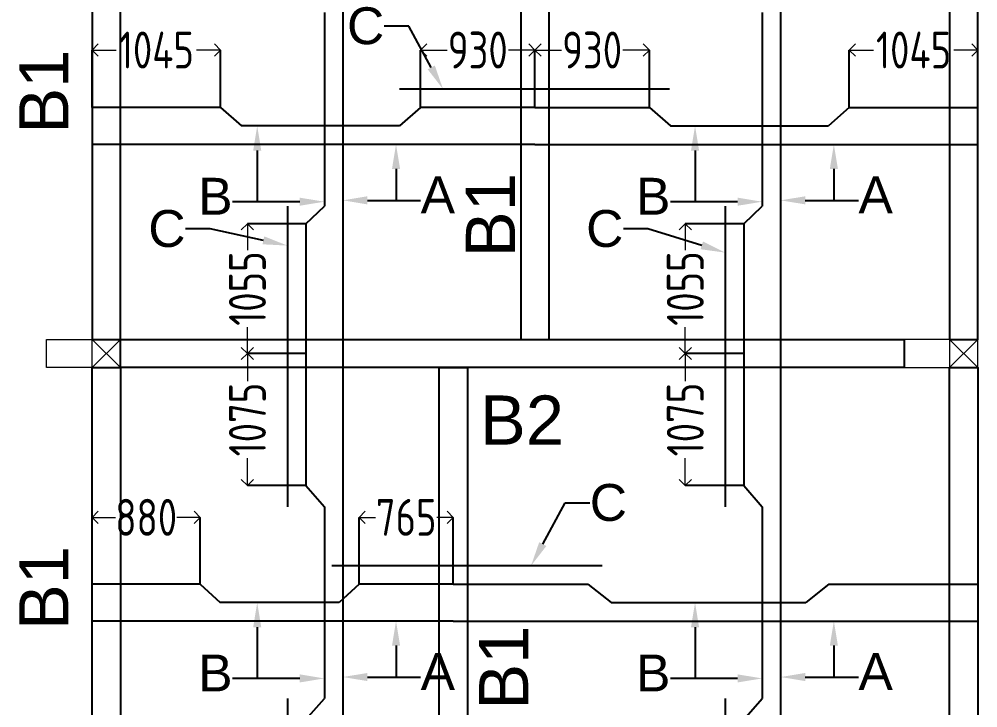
# Model space of a CAD drawing. Header units: inches. Extents: x -605 to 2991212, y -2872845 to 0.
# Drawn here: x 2795425 to 2803218, y -2684622 to -2679020 of the extents above; entities that cross this region are included whole.
import ezdxf
from ezdxf import colors
from ezdxf.entities.mleader import LeaderData, LeaderLine
from ezdxf.enums import TextEntityAlignment as Align
from ezdxf.math import Vec2, Vec3

# ---------------------------------------------------------------- set-up
doc = ezdxf.new("R2010")
doc.units = ezdxf.units.IN
doc.header["$LTSCALE"] = 600
doc.header["$MEASUREMENT"] = 0
doc.layers.add('RC BEAM', color=130, linetype='Continuous')
for name, color, linetype, lineweight in [('rDIMension', 1, 'Continuous', 18), ('rRCC 2', 40, 'Continuous', 15), ('rREINF 1', 1, 'Continuous', 25)]:
    doc.layers.add(name, color=color, linetype=linetype, lineweight=lineweight)
doc.styles.add('DIM', font='geniso.shx', dxfattribs={"width": 0.85})
doc.styles.get("Standard").update_dxf_attribs({"font": 'arial.ttf'})
doc.dimstyles.new('ST-100', dxfattribs={"dimscale": 100, "dimtxt": 2.5, "dimasz": 2, "dimexe": 0.18, "dimexo": 0.0625, "dimgap": 0.2, "dimtad": 0, "dimdec": 0, "dimzin": 0, "dimdsep": 46, "dimtxsty": 'DIM', "dimblk": 'OPEN90', "dimcen": 0.09, "dimclrd": 256, "dimclrt": 7, "dimadec": 0, "dimazin": 0, "dimtfac": 1, "dimtdec": 0, "dimtofl": 0, "dimtmove": 0, "dimatfit": 3, "dimldrblk": 'OPEN90', "dimfxl": 1, "dimtolj": 1, "dimtzin": 0, "dimlwd": -1, "dimarcsym": 0})

# ---------------------------------------------------------------- blocks, each defined once
blk = doc.blocks.new('_Open90')
at = {"color": 0, "linetype": 'ByBlock', "lineweight": -2}
for p, q in [((0, 0), (-1, 0)), ((-0.5, 0.5), (0, 0)), ((0, 0), (-0.5, -0.5))]:
    blk.add_line(p, q, dxfattribs=at)
blk = doc.blocks.new('*D2345')
at = {"layer": 'Defpoints', "color": 0}
for p in [(2796018.1, -2679271.4), (2796018.1, -2679738.6), (2797062.9, -2679738.6)]:
    blk.add_point(p, dxfattribs=at)
at = {"layer": 'rDIMension', "color": 0, "linetype": 'ByBlock', "lineweight": -2}
for p, q in [((2796018.1, -2679738.6), (2796018.1, -2679271.4)), ((2797062.9, -2679738.6), (2797062.9, -2679271.4))]:
    blk.add_line(p, q, dxfattribs=at)
at = {"layer": 'rDIMension'}
for p, q in [((2796118.1, -2679271.4), (2796214.5, -2679271.4)), ((2796962.9, -2679271.4), (2796866.5, -2679271.4))]:
    blk.add_line(p, q, dxfattribs=at)
at = {"layer": 'rDIMension', "xscale": 100, "yscale": 100, "zscale": 100, "rotation": 180}
blk.add_blockref('_Open90', (2796018.1, -2679271.4), dxfattribs=at)
at = {"layer": 'rDIMension', "xscale": 100, "yscale": 100, "zscale": 100}
blk.add_blockref('_Open90', (2797062.9, -2679271.4), dxfattribs=at)
at = {"layer": 'rDIMension', "color": 7, "insert": (2796540.5, -2679271.4), "char_height": 300, "attachment_point": 5, "style": 'DIM'}
blk.add_mtext('\\A1;1045', dxfattribs=at)
blk = doc.blocks.new('*D2346')
at = {"layer": 'Defpoints', "color": 0}
for p in [(2799618.1, -2679271.4), (2798688.4, -2679738.6), (2799618.1, -2679738.6)]:
    blk.add_point(p, dxfattribs=at)
at = {"layer": 'rDIMension', "color": 0, "linetype": 'ByBlock', "lineweight": -2}
for p, q in [((2798688.4, -2679738.6), (2798688.4, -2679271.4)), ((2799618.1, -2679738.6), (2799618.1, -2679271.4))]:
    blk.add_line(p, q, dxfattribs=at)
at = {"layer": 'rDIMension'}
for p, q in [((2798788.4, -2679271.4), (2798903.7, -2679271.4)), ((2799518.1, -2679271.4), (2799402.9, -2679271.4))]:
    blk.add_line(p, q, dxfattribs=at)
at = {"layer": 'rDIMension', "xscale": 100, "yscale": 100, "zscale": 100, "rotation": 180}
blk.add_blockref('_Open90', (2798688.4, -2679271.4), dxfattribs=at)
at = {"layer": 'rDIMension', "xscale": 100, "yscale": 100, "zscale": 100}
blk.add_blockref('_Open90', (2799618.1, -2679271.4), dxfattribs=at)
at = {"layer": 'rDIMension', "color": 7, "insert": (2799153.3, -2679271.4), "char_height": 300, "attachment_point": 5, "style": 'DIM'}
blk.add_mtext('\\A1;930', dxfattribs=at)
blk = doc.blocks.new('*D2347')
at = {"layer": 'Defpoints', "color": 0}
for p in [(2803218.2, -2679271.4), (2802173.4, -2679738.6), (2803218.2, -2679738.6)]:
    blk.add_point(p, dxfattribs=at)
at = {"layer": 'rDIMension', "color": 0, "linetype": 'ByBlock', "lineweight": -2}
for p, q in [((2802173.4, -2679738.6), (2802173.4, -2679271.4)), ((2803218.2, -2679738.6), (2803218.2, -2679271.4))]:
    blk.add_line(p, q, dxfattribs=at)
at = {"layer": 'rDIMension'}
for p, q in [((2802273.4, -2679271.4), (2802369.8, -2679271.4)), ((2803118.2, -2679271.4), (2803021.8, -2679271.4))]:
    blk.add_line(p, q, dxfattribs=at)
at = {"layer": 'rDIMension', "xscale": 100, "yscale": 100, "zscale": 100, "rotation": 180}
blk.add_blockref('_Open90', (2802173.4, -2679271.4), dxfattribs=at)
at = {"layer": 'rDIMension', "xscale": 100, "yscale": 100, "zscale": 100}
blk.add_blockref('_Open90', (2803218.2, -2679271.4), dxfattribs=at)
at = {"layer": 'rDIMension', "color": 7, "insert": (2802695.8, -2679271.4), "char_height": 300, "attachment_point": 5, "style": 'DIM'}
blk.add_mtext('\\A1;1045', dxfattribs=at)
blk = doc.blocks.new('*D2348')
at = {"layer": 'Defpoints', "color": 0}
for p in [(2799618.1, -2679271.4), (2799618.1, -2679738.6), (2800547.9, -2679738.6)]:
    blk.add_point(p, dxfattribs=at)
at = {"layer": 'rDIMension', "color": 0, "linetype": 'ByBlock', "lineweight": -2}
for p, q in [((2799618.1, -2679738.6), (2799618.1, -2679271.4)), ((2800547.9, -2679738.6), (2800547.9, -2679271.4))]:
    blk.add_line(p, q, dxfattribs=at)
at = {"layer": 'rDIMension'}
for p, q in [((2799718.1, -2679271.4), (2799833.4, -2679271.4)), ((2800447.9, -2679271.4), (2800332.6, -2679271.4))]:
    blk.add_line(p, q, dxfattribs=at)
at = {"layer": 'rDIMension', "xscale": 100, "yscale": 100, "zscale": 100, "rotation": 180}
blk.add_blockref('_Open90', (2799618.1, -2679271.4), dxfattribs=at)
at = {"layer": 'rDIMension', "xscale": 100, "yscale": 100, "zscale": 100}
blk.add_blockref('_Open90', (2800547.9, -2679271.4), dxfattribs=at)
at = {"layer": 'rDIMension', "color": 7, "insert": (2800083, -2679271.4), "char_height": 300, "attachment_point": 5, "style": 'DIM'}
blk.add_mtext('\\A1;930', dxfattribs=at)
blk = doc.blocks.new('*D2423')
at = {"layer": 'Defpoints', "color": 0}
for p in [(2797756, -2680684), (2797280.9, -2681739.4), (2797756, -2681739.4)]:
    blk.add_point(p, dxfattribs=at)
at = {"layer": 'rDIMension', "color": 0, "linetype": 'ByBlock', "lineweight": -2}
for p, q in [((2797756, -2680684), (2797280.9, -2680684)), ((2797756, -2681739.4), (2797280.9, -2681739.4))]:
    blk.add_line(p, q, dxfattribs=at)
at = {"layer": 'rDIMension'}
for p, q in [((2797280.9, -2680784), (2797280.9, -2680898.4)), ((2797280.9, -2681639.4), (2797280.9, -2681524.9))]:
    blk.add_line(p, q, dxfattribs=at)
at = {"layer": 'rDIMension', "xscale": 100, "yscale": 100, "zscale": 100}
for p, rotation in [((2797280.9, -2680684), 90), ((2797280.9, -2681739.4), 270)]:
    blk.add_blockref('_Open90', p, dxfattribs=dict(at, rotation=rotation))
at = {"layer": 'rDIMension', "color": 7, "insert": (2797280.9, -2681211.7), "char_height": 300, "attachment_point": 5, "rotation": 90, "style": 'DIM'}
blk.add_mtext('\\A1;1055', dxfattribs=at)
blk = doc.blocks.new('*D2425')
at = {"layer": 'Defpoints', "color": 0}
for p in [(2801315.1, -2680684), (2800840.1, -2681739.4), (2801315.1, -2681739.4)]:
    blk.add_point(p, dxfattribs=at)
at = {"layer": 'rDIMension', "color": 0, "linetype": 'ByBlock', "lineweight": -2}
for p, q in [((2801315.1, -2680684), (2800840.1, -2680684)), ((2801315.1, -2681739.4), (2800840.1, -2681739.4))]:
    blk.add_line(p, q, dxfattribs=at)
at = {"layer": 'rDIMension'}
for p, q in [((2800840.1, -2680784), (2800840.1, -2680898.4)), ((2800840.1, -2681639.4), (2800840.1, -2681524.9))]:
    blk.add_line(p, q, dxfattribs=at)
at = {"layer": 'rDIMension', "xscale": 100, "yscale": 100, "zscale": 100}
for p, rotation in [((2800840.1, -2680684), 90), ((2800840.1, -2681739.4), 270)]:
    blk.add_blockref('_Open90', p, dxfattribs=dict(at, rotation=rotation))
at = {"layer": 'rDIMension', "color": 7, "insert": (2800840.1, -2681211.7), "char_height": 300, "attachment_point": 5, "rotation": 90, "style": 'DIM'}
blk.add_mtext('\\A1;1055', dxfattribs=at)
blk = doc.blocks.new('*D2426')
at = {"layer": 'Defpoints', "color": 0}
for p in [(2796018.1, -2683072.3), (2796018.1, -2683615.8), (2796897.7, -2683615.8)]:
    blk.add_point(p, dxfattribs=at)
at = {"layer": 'rDIMension', "color": 0, "linetype": 'ByBlock', "lineweight": -2}
for p, q in [((2796018.1, -2683615.8), (2796018.1, -2683072.3)), ((2796897.7, -2683615.8), (2796897.7, -2683072.3))]:
    blk.add_line(p, q, dxfattribs=at)
at = {"layer": 'rDIMension'}
for p, q in [((2796118.1, -2683072.3), (2796208.3, -2683072.3)), ((2796797.7, -2683072.3), (2796707.5, -2683072.3))]:
    blk.add_line(p, q, dxfattribs=at)
at = {"layer": 'rDIMension', "xscale": 100, "yscale": 100, "zscale": 100, "rotation": 180}
blk.add_blockref('_Open90', (2796018.1, -2683072.3), dxfattribs=at)
at = {"layer": 'rDIMension', "xscale": 100, "yscale": 100, "zscale": 100}
blk.add_blockref('_Open90', (2796897.7, -2683072.3), dxfattribs=at)
at = {"layer": 'rDIMension', "color": 7, "insert": (2796457.9, -2683072.3), "char_height": 300, "attachment_point": 5, "style": 'DIM'}
blk.add_mtext('\\A1;880', dxfattribs=at)
blk = doc.blocks.new('*D2427')
at = {"layer": 'Defpoints', "color": 0}
for p in [(2798953.6, -2683072.3), (2798188.9, -2683615.8), (2798953.6, -2683615.8)]:
    blk.add_point(p, dxfattribs=at)
at = {"layer": 'rDIMension', "color": 0, "linetype": 'ByBlock', "lineweight": -2}
for p, q in [((2798188.9, -2683615.8), (2798188.9, -2683072.3)), ((2798953.6, -2683615.8), (2798953.6, -2683072.3))]:
    blk.add_line(p, q, dxfattribs=at)
at = {"layer": 'rDIMension'}
for p, q in [((2798288.9, -2683072.3), (2798321.7, -2683072.3)), ((2798853.6, -2683072.3), (2798820.7, -2683072.3))]:
    blk.add_line(p, q, dxfattribs=at)
at = {"layer": 'rDIMension', "xscale": 100, "yscale": 100, "zscale": 100, "rotation": 180}
blk.add_blockref('_Open90', (2798188.9, -2683072.3), dxfattribs=at)
at = {"layer": 'rDIMension', "xscale": 100, "yscale": 100, "zscale": 100}
blk.add_blockref('_Open90', (2798953.6, -2683072.3), dxfattribs=at)
at = {"layer": 'rDIMension', "color": 7, "insert": (2798571.2, -2683072.3), "char_height": 300, "attachment_point": 5, "style": 'DIM'}
blk.add_mtext('\\A1;765', dxfattribs=at)
blk = doc.blocks.new('*D2428')
at = {"layer": 'Defpoints', "color": 0}
for p in [(2800840.1, -2681739.4), (2801315.1, -2681739.4), (2801315.1, -2682814.1)]:
    blk.add_point(p, dxfattribs=at)
at = {"layer": 'rDIMension', "color": 0, "linetype": 'ByBlock', "lineweight": -2}
for p, q in [((2801315.1, -2681739.4), (2800840.1, -2681739.4)), ((2801315.1, -2682814.1), (2800840.1, -2682814.1))]:
    blk.add_line(p, q, dxfattribs=at)
at = {"layer": 'rDIMension'}
for p, q in [((2800840.1, -2681839.4), (2800840.1, -2681963.5)), ((2800840.1, -2682714.1), (2800840.1, -2682590))]:
    blk.add_line(p, q, dxfattribs=at)
at = {"layer": 'rDIMension', "xscale": 100, "yscale": 100, "zscale": 100}
for p, rotation in [((2800840.1, -2681739.4), 90), ((2800840.1, -2682814.1), 270)]:
    blk.add_blockref('_Open90', p, dxfattribs=dict(at, rotation=rotation))
at = {"layer": 'rDIMension', "color": 7, "insert": (2800840.1, -2682276.8), "char_height": 300, "attachment_point": 5, "rotation": 90, "style": 'DIM'}
blk.add_mtext('\\A1;1075', dxfattribs=at)
blk = doc.blocks.new('*D2430')
at = {"layer": 'Defpoints', "color": 0}
for p in [(2797280.9, -2681739.4), (2797756, -2681739.4), (2797756, -2682814.1)]:
    blk.add_point(p, dxfattribs=at)
at = {"layer": 'rDIMension', "color": 0, "linetype": 'ByBlock', "lineweight": -2}
for p, q in [((2797756, -2681739.4), (2797280.9, -2681739.4)), ((2797756, -2682814.1), (2797280.9, -2682814.1))]:
    blk.add_line(p, q, dxfattribs=at)
at = {"layer": 'rDIMension'}
for p, q in [((2797280.9, -2681839.4), (2797280.9, -2681963.5)), ((2797280.9, -2682714.1), (2797280.9, -2682590))]:
    blk.add_line(p, q, dxfattribs=at)
at = {"layer": 'rDIMension', "xscale": 100, "yscale": 100, "zscale": 100}
for p, rotation in [((2797280.9, -2681739.4), 90), ((2797280.9, -2682814.1), 270)]:
    blk.add_blockref('_Open90', p, dxfattribs=dict(at, rotation=rotation))
at = {"layer": 'rDIMension', "color": 7, "insert": (2797280.9, -2682276.8), "char_height": 300, "attachment_point": 5, "rotation": 90, "style": 'DIM'}
blk.add_mtext('\\A1;1075', dxfattribs=at)

msp = doc.modelspace()

# ---------------------------------------------------------------- linework, layer by layer
at = {"layer": 'RC BEAM', "color": 1}
for points in [[(2798056, -2677767.9), (2798056, -2681739.4)], [(2801615.1, -2677767.9), (2801615.1, -2681739.4)], [(2797906, -2678965.9), (2797906, -2680541.4)], [(2801465.1, -2678965.9), (2801465.1, -2680541.4)], [(2800712.7, -2679588.6), (2798517.3, -2679588.6)], [(2797062.9, -2679738.6), (2796018.1, -2679738.6)], [(2797062.9, -2679738.6), (2797233, -2679888.6)], [(2798688.4, -2679738.6), (2798517.3, -2679888.6)], [(2799618.1, -2679738.6), (2798688.4, -2679738.6)], [(2799618.1, -2679738.6), (2800547.9, -2679738.6)], [(2800547.9, -2679738.6), (2800719, -2679888.6)], [(2802173.4, -2679738.6), (2802003.3, -2679888.6)], [(2802173.4, -2679738.6), (2803218.2, -2679738.6)], [(2798517.3, -2679888.6), (2797233, -2679888.6)], [(2800719, -2679888.6), (2802003.3, -2679888.6)], [(2799618.1, -2680038.6), (2796018.1, -2680038.6)], [(2799618.1, -2680038.6), (2803218.2, -2680038.6)], [(2797606, -2680541.4), (2797606, -2682986.5)], [(2797756, -2680684), (2797906, -2680541.4)], [(2801165.1, -2680541.4), (2801165.1, -2682986.5)], [(2801315.1, -2680684), (2801465.1, -2680541.4)], [(2797756, -2680684), (2797756, -2681739.4)], [(2801315.1, -2680684), (2801315.1, -2681739.4)], [(2797756, -2681739.4), (2797756, -2682814.1)], [(2798056, -2681739.4), (2798056, -2685792.3)], [(2801315.1, -2681739.4), (2801315.1, -2682814.1)], [(2801615.1, -2681739.4), (2801615.1, -2685792.3)], [(2797756, -2682814.1), (2797906, -2682986.5)], [(2801315.1, -2682814.1), (2801465.1, -2682986.5)], [(2797906, -2682986.5), (2797906, -2684545.2)], [(2801465.1, -2682986.5), (2801465.1, -2684545.2)], [(2800163.1, -2683465.8), (2797967.7, -2683465.8)], [(2796897.7, -2683615.8), (2796018.1, -2683615.8)], [(2796897.7, -2683615.8), (2797059.7, -2683765.8)], [(2798188.9, -2683615.8), (2798026.9, -2683765.8)], [(2798953.6, -2683615.8), (2798188.9, -2683615.8)], [(2798953.6, -2683615.8), (2800048.5, -2683615.8)], [(2800048.5, -2683615.8), (2800236.7, -2683765.8)], [(2802008.3, -2683615.8), (2801820, -2683765.8)], [(2802008.3, -2683615.8), (2803218.2, -2683615.8)], [(2798026.9, -2683765.8), (2797059.7, -2683765.8)], [(2800236.7, -2683765.8), (2801820, -2683765.8)], [(2798953.6, -2683915.8), (2796018.1, -2683915.8)], [(2798953.6, -2683915.8), (2803218.2, -2683915.8)], [(2797606, -2684545.2), (2797606, -2686877.9)], [(2797756, -2684717.5), (2797906, -2684545.2)], [(2801165.1, -2684545.2), (2801165.1, -2686877.9)], [(2801315.1, -2684717.5), (2801465.1, -2684545.2)]]:
    msp.add_lwpolyline(points, dxfattribs=at)
at = {"layer": 'RC BEAM', "color": 4}
for points in [[(2799503.1, -2681624.4), (2799733.1, -2681624.4), (2799733.1, -2677882.9), (2799503.1, -2677882.9)], [(2798838.6, -2681854.4), (2799068.6, -2681854.4), (2799068.6, -2685677.3), (2798838.6, -2685677.3)]]:
    msp.add_lwpolyline(points, close=True, dxfattribs=at)
at = {"layer": 'RC BEAM'}
for points in [[(2796018.1, -2681624.4), (2796248.1, -2681624.4), (2796248.1, -2678152.9), (2796018.1, -2678152.9)], [(2802988.2, -2681624.4), (2803218.2, -2681624.4), (2803218.2, -2678152.9), (2802988.2, -2678152.9)], [(2802618.2, -2681854.4), (2796248.1, -2681854.4), (2796248.1, -2681624.4), (2802618.2, -2681624.4)], [(2796248.1, -2685677.3), (2796018.1, -2685677.3), (2796018.1, -2681854.4), (2796248.1, -2681854.4)], [(2803218.2, -2685677.3), (2802988.2, -2685677.3), (2802988.2, -2681854.4), (2803218.2, -2681854.4)]]:
    msp.add_lwpolyline(points, close=True, dxfattribs=at)
at = {"layer": 'rRCC 2', "color": 6}
for p, q in [((2796018.1, -2681624.4), (2796248.1, -2681854.4)), ((2796018.1, -2681854.4), (2796248.1, -2681624.4)), ((2803218.2, -2681624.4), (2802988.2, -2681854.4)), ((2803218.2, -2681854.4), (2802988.2, -2681624.4))]:
    msp.add_line(p, q, dxfattribs=at)
for points in [[(2795648.1, -2681854.4), (2795648.1, -2681624.4), (2796248.1, -2681624.4), (2796248.1, -2681854.4)], [(2796018.1, -2681624.4), (2796248.1, -2681624.4), (2796248.1, -2681854.4), (2796018.1, -2681854.4)], [(2803218.2, -2681854.4), (2803218.2, -2681624.4), (2802618.2, -2681624.4), (2802618.2, -2681854.4)], [(2803218.2, -2681624.4), (2802988.2, -2681624.4), (2802988.2, -2681854.4), (2803218.2, -2681854.4)]]:
    msp.add_lwpolyline(points, close=True, dxfattribs=at)

# ---------------------------------------------------------------- texts
at = {"layer": 'rRCC 2'}
for p in [(2795625.3, -2679609.3), (2799256.1, -2680614.3), (2795625.3, -2683647.3), (2799363.6, -2684294.5)]:
    msp.add_text('B1', height=400, rotation=90, dxfattribs=at).set_placement(p, align=Align.MIDDLE_CENTER)
msp.add_text('B2', height=400, dxfattribs=at).set_placement((2799512.4, -2682280.9), align=Align.MIDDLE_CENTER)

# ---------------------------------------------------------------- dimensions: what is measured, and where the dimension line sits
at = {"layer": 'rDIMension', "color": 1, "linetype": 'ByBlock'}
for base, p1, p2, picture, middle in [((2796018.1, -2679271.4), (2797062.9, -2679738.6), (2796018.1, -2679738.6), '*D2345', (2796540.5, -2679271.4)), ((2799618.1, -2679271.4), (2798688.4, -2679738.6), (2799618.1, -2679738.6), '*D2346', (2799153.3, -2679271.4)), ((2796018.1, -2683072.3), (2796897.7, -2683615.8), (2796018.1, -2683615.8), '*D2426', (2796457.9, -2683072.3)), ((2798953.6, -2683072.3), (2798188.9, -2683615.8), (2798953.6, -2683615.8), '*D2427', (2798571.2, -2683072.3))]:
    dim = msp.add_linear_dim(base=base, p1=p1, p2=p2, dimstyle='ST-100', override={"dimtxt": 3, "dimasz": 1, "dimexe": 0, "dimexo": 0, "dimblk": 'Open90', "dimtmove": 1, "dimfxl": 1.25, "dimtfillclr": 256, "dimarcsym": 2}, dxfattribs=at)
    dim.commit()
    dim.dimension.update_dxf_attribs({"geometry": picture, "text_midpoint": middle})
for base, p1, p2, angle, picture, middle in [((2799618.1, -2679271.4), (2800547.9, -2679738.6), (2799618.1, -2679738.6), 180, '*D2348', (2800083, -2679271.4)), ((2803218.2, -2679271.4), (2802173.4, -2679738.6), (2803218.2, -2679738.6), 180, '*D2347', (2802695.8, -2679271.4)), ((2797280.9, -2681739.4), (2797756, -2680684), (2797756, -2681739.4), 90, '*D2423', (2797280.9, -2681211.7)), ((2800840.1, -2681739.4), (2801315.1, -2680684), (2801315.1, -2681739.4), 90, '*D2425', (2800840.1, -2681211.7)), ((2797280.9, -2681739.4), (2797756, -2682814.1), (2797756, -2681739.4), 90, '*D2430', (2797280.9, -2682276.8)), ((2800840.1, -2681739.4), (2801315.1, -2682814.1), (2801315.1, -2681739.4), 90, '*D2428', (2800840.1, -2682276.8))]:
    dim = msp.add_linear_dim(base=base, p1=p1, p2=p2, angle=angle, dimstyle='ST-100', override={"dimtxt": 3, "dimasz": 1, "dimexe": 0, "dimexo": 0, "dimblk": 'Open90', "dimtmove": 1, "dimfxl": 1.25, "dimtfillclr": 256, "dimarcsym": 2}, dxfattribs=at)
    dim.commit()
    dim.dimension.update_dxf_attribs({"geometry": picture, "text_midpoint": middle})

# ---------------------------------------------------------------- leaders
at = {"layer": 'rREINF 1', "color": 3, "linetype": 'ByBlock'}
ml = msp.add_multileader_mtext('Standard', dxfattribs=at)
ml.set_content('C', color=3)
ml.set_leader_properties()
ml.build(insert=Vec2(0, 0))
ml.multileader.update_dxf_attribs({"text_top_attachment_type": 0, "text_bottom_attachment_type": 0, "dogleg_length": 200, "arrow_head_size": 200})
ctx = ml.context
ctx.base_point, ctx.char_height, ctx.arrow_head_size, ctx.landing_gap_size, ctx.plane_origin = Vec3(2798127.6, -2679076.4), 300, 200, 0.09, Vec3(2798449, -2680076.5)
ctx.text_align_type = 2
notes = []
notes.append((ctx, [(1, (1, 1, 0), (2798593, -2679076.4), (-1, 0), 200, [(0, [(2798870.4, -2679588.6)], 256, [])])]))
ctx.mtext.insert, ctx.mtext.alignment, ctx.mtext.flow_direction = Vec3(2798392.9, -2678923.9), 3, 5
ml = msp.add_multileader_mtext('Standard', dxfattribs=at)
ml.set_content('B', color=3)
ml.set_leader_properties()
ml.build(insert=Vec2(0, 0))
ml.multileader.update_dxf_attribs({"text_top_attachment_type": 0, "text_bottom_attachment_type": 0, "dogleg_length": 200, "arrow_head_size": 200})
ctx = ml.context
ctx.base_point, ctx.char_height, ctx.arrow_head_size, ctx.landing_gap_size, ctx.plane_origin = Vec3(2796933.6, -2680505), 300, 200, 0.09, Vec3(2797394.5, -2679911.8)
ctx.text_align_type = 2
notes.append((ctx, [(0, (1, 1, 0), (2797360.4, -2680505), (-1, 0), 200, [(0, [(2797360.4, -2679888.6)], 256, [])])]))
ctx.mtext.insert, ctx.mtext.alignment, ctx.mtext.flow_direction = Vec3(2797160.3, -2680310.6), 3, 5
ml = msp.add_multileader_mtext('Standard', dxfattribs=at)
ml.set_content('B', color=3)
ml.set_leader_properties()
ml.build(insert=Vec2(0, 0))
ml.multileader.update_dxf_attribs({"text_top_attachment_type": 0, "text_bottom_attachment_type": 0, "dogleg_length": 200, "arrow_head_size": 200})
ctx = ml.context
ctx.base_point, ctx.char_height, ctx.arrow_head_size, ctx.landing_gap_size, ctx.plane_origin = Vec3(2800492.8, -2680505), 300, 200, 0.09, Vec3(2800953.6, -2679911.8)
ctx.text_align_type = 2
notes.append((ctx, [(0, (1, 1, 0), (2800919.5, -2680505), (-1, 0), 200, [(0, [(2800919.5, -2679888.6)], 256, [])])]))
ctx.mtext.insert, ctx.mtext.alignment, ctx.mtext.flow_direction = Vec3(2800719.4, -2680310.6), 3, 5
ml = msp.add_multileader_mtext('Standard', dxfattribs=at)
ml.set_content('A', color=3)
ml.set_leader_properties()
ml.build(insert=Vec2(0, 0))
ml.multileader.update_dxf_attribs({"text_top_attachment_type": 0, "text_bottom_attachment_type": 0, "dogleg_length": 200, "arrow_head_size": 200})
ctx = ml.context
ctx.base_point, ctx.char_height, ctx.arrow_head_size, ctx.landing_gap_size, ctx.plane_origin = Vec3(2798688.8, -2680493.8), 300, 200, 0.09, Vec3(2798642.2, -2679900.6)
notes.append((ctx, [(0, (1, 1, 0), (2798488.8, -2680493.8), (1, 0), 200, [(0, [(2798488.8, -2680038.6)], 256, [])])]))
ctx.mtext.insert, ctx.mtext.flow_direction = Vec3(2798688.9, -2680299.4), 5
ml = msp.add_multileader_mtext('Standard', dxfattribs=at)
ml.set_content('A', color=3)
ml.set_leader_properties()
ml.build(insert=Vec2(0, 0))
ml.multileader.update_dxf_attribs({"text_top_attachment_type": 0, "text_bottom_attachment_type": 0, "dogleg_length": 200, "arrow_head_size": 200})
ctx = ml.context
ctx.base_point, ctx.char_height, ctx.arrow_head_size, ctx.landing_gap_size, ctx.plane_origin = Vec3(2802247.9, -2680493.8), 300, 200, 0.09, Vec3(2802201.3, -2679900.6)
notes.append((ctx, [(0, (1, 1, 0), (2802047.9, -2680493.8), (1, 0), 200, [(0, [(2802047.9, -2680038.6)], 256, [])])]))
ctx.mtext.insert, ctx.mtext.flow_direction = Vec3(2802248, -2680299.4), 5
ml = msp.add_multileader_mtext('Standard', dxfattribs=at)
ml.set_content('', color=3)
ml.set_leader_properties()
ml.build(insert=Vec2(0, 0))
ml.multileader.update_dxf_attribs({"text_top_attachment_type": 0, "text_bottom_attachment_type": 0, "dogleg_length": 200, "arrow_head_size": 200})
ctx = ml.context
ctx.base_point, ctx.char_height, ctx.arrow_head_size, ctx.landing_gap_size, ctx.plane_origin = Vec3(2798688.8, -2680493.8), 300, 200, 0.09, Vec3(2798072.9, -2680493.8)
notes.append((ctx, [(0, (1, 1, 0), (2798488.8, -2680493.8), (1, 0), 200, [(0, [(2798056, -2680493.8)], 256, [])])]))
ctx.mtext.insert, ctx.mtext.flow_direction = Vec3(2798688.9, -2680343.8), 5
ml = msp.add_multileader_mtext('Standard', dxfattribs=at)
ml.set_content('', color=3)
ml.set_leader_properties()
ml.build(insert=Vec2(0, 0))
ml.multileader.update_dxf_attribs({"text_top_attachment_type": 0, "text_bottom_attachment_type": 0, "dogleg_length": 200, "arrow_head_size": 200})
ctx = ml.context
ctx.base_point, ctx.char_height, ctx.arrow_head_size, ctx.landing_gap_size, ctx.plane_origin = Vec3(2802247.9, -2680493.8), 300, 200, 0.09, Vec3(2801632.1, -2680493.8)
notes.append((ctx, [(0, (1, 1, 0), (2802047.9, -2680493.8), (1, 0), 200, [(0, [(2801615.1, -2680493.8)], 256, [])])]))
ctx.mtext.insert, ctx.mtext.flow_direction = Vec3(2802248, -2680343.8), 5
ml = msp.add_multileader_mtext('Standard', dxfattribs=at)
ml.set_content('', color=3)
ml.set_leader_properties()
ml.build(insert=Vec2(0, 0))
ml.multileader.update_dxf_attribs({"text_top_attachment_type": 0, "text_bottom_attachment_type": 0, "dogleg_length": 200, "arrow_head_size": 200})
ctx = ml.context
ctx.base_point, ctx.char_height, ctx.arrow_head_size, ctx.landing_gap_size, ctx.plane_origin = Vec3(2797160.2, -2680505), 300, 200, 0.09, Vec3(2797963.7, -2680505)
ctx.text_align_type = 2
notes.append((ctx, [(0, (1, 1, 0), (2797360.4, -2680505), (-1, 0), 200, [(0, [(2797906, -2680505)], 256, [])])]))
ctx.mtext.insert, ctx.mtext.alignment, ctx.mtext.flow_direction = Vec3(2797160.3, -2680355), 3, 5
ml = msp.add_multileader_mtext('Standard', dxfattribs=at)
ml.set_content('', color=3)
ml.set_leader_properties()
ml.build(insert=Vec2(0, 0))
ml.multileader.update_dxf_attribs({"text_top_attachment_type": 0, "text_bottom_attachment_type": 0, "dogleg_length": 200, "arrow_head_size": 200})
ctx = ml.context
ctx.base_point, ctx.char_height, ctx.arrow_head_size, ctx.landing_gap_size, ctx.plane_origin = Vec3(2800719.3, -2680505), 300, 200, 0.09, Vec3(2801522.8, -2680505)
ctx.text_align_type = 2
notes.append((ctx, [(0, (1, 1, 0), (2800919.5, -2680505), (-1, 0), 200, [(0, [(2801465.1, -2680505)], 256, [])])]))
ctx.mtext.insert, ctx.mtext.alignment, ctx.mtext.flow_direction = Vec3(2800719.4, -2680355), 3, 5
ml = msp.add_multileader_mtext('Standard', dxfattribs=at)
ml.set_content('C', color=3)
ml.set_leader_properties()
ml.build(insert=Vec2(0, 0))
ml.multileader.update_dxf_attribs({"text_top_attachment_type": 0, "text_bottom_attachment_type": 0, "dogleg_length": 200, "arrow_head_size": 200})
ctx = ml.context
ctx.base_point, ctx.char_height, ctx.arrow_head_size, ctx.landing_gap_size, ctx.plane_origin = Vec3(2796512.3, -2680725.4), 300, 200, 0.09, Vec3(2797184.6, -2681458)
ctx.text_align_type = 2
notes.append((ctx, [(1, (1, 1, 0), (2796977.7, -2680725.4), (-1, 0), 200, [(0, [(2797606, -2680861.7)], 256, [])])]))
ctx.mtext.insert, ctx.mtext.alignment, ctx.mtext.flow_direction = Vec3(2796777.6, -2680572.9), 3, 5
ml = msp.add_multileader_mtext('Standard', dxfattribs=at)
ml.set_content('C', color=3)
ml.set_leader_properties()
ml.build(insert=Vec2(0, 0))
ml.multileader.update_dxf_attribs({"text_top_attachment_type": 0, "text_bottom_attachment_type": 0, "dogleg_length": 200, "arrow_head_size": 200})
ctx = ml.context
ctx.base_point, ctx.char_height, ctx.arrow_head_size, ctx.landing_gap_size, ctx.plane_origin = Vec3(2800071.4, -2680725.4), 300, 200, 0.09, Vec3(2800743.7, -2681458)
ctx.text_align_type = 2
notes.append((ctx, [(1, (1, 1, 0), (2800536.8, -2680725.4), (-1, 0), 200, [(0, [(2801165.1, -2680919.1)], 256, [])])]))
ctx.mtext.insert, ctx.mtext.alignment, ctx.mtext.flow_direction = Vec3(2800336.7, -2680572.9), 3, 5
ml = msp.add_multileader_mtext('Standard', dxfattribs=at)
ml.set_content('C', color=3)
ml.set_leader_properties()
ml.build(insert=Vec2(0, 0))
ml.multileader.update_dxf_attribs({"text_top_attachment_type": 0, "text_bottom_attachment_type": 0, "dogleg_length": 200, "arrow_head_size": 200})
ctx = ml.context
ctx.base_point, ctx.char_height, ctx.arrow_head_size, ctx.landing_gap_size, ctx.plane_origin = Vec3(2800063.7, -2682953.6), 300, 200, 0.09, Vec3(2800007.7, -2683953.7)
notes.append((ctx, [(1, (1, 1, 0), (2799863.7, -2682953.6), (1, 0), 200, [(0, [(2799586.3, -2683465.8)], 256, [])])]))
ctx.mtext.insert, ctx.mtext.flow_direction = Vec3(2800063.8, -2682801.1), 5
ml = msp.add_multileader_mtext('Standard', dxfattribs=at)
ml.set_content('B', color=3)
ml.set_leader_properties()
ml.build(insert=Vec2(0, 0))
ml.multileader.update_dxf_attribs({"text_top_attachment_type": 0, "text_bottom_attachment_type": 0, "dogleg_length": 200, "arrow_head_size": 200})
ctx = ml.context
ctx.base_point, ctx.char_height, ctx.arrow_head_size, ctx.landing_gap_size, ctx.plane_origin = Vec3(2796933.6, -2684382.2), 300, 200, 0.09, Vec3(2797394.5, -2683789)
ctx.text_align_type = 2
notes.append((ctx, [(0, (1, 1, 0), (2797360.4, -2684382.2), (-1, 0), 200, [(0, [(2797360.4, -2683765.8)], 256, [])])]))
ctx.mtext.insert, ctx.mtext.alignment, ctx.mtext.flow_direction = Vec3(2797160.3, -2684187.8), 3, 5
ml = msp.add_multileader_mtext('Standard', dxfattribs=at)
ml.set_content('B', color=3)
ml.set_leader_properties()
ml.build(insert=Vec2(0, 0))
ml.multileader.update_dxf_attribs({"text_top_attachment_type": 0, "text_bottom_attachment_type": 0, "dogleg_length": 200, "arrow_head_size": 200})
ctx = ml.context
ctx.base_point, ctx.char_height, ctx.arrow_head_size, ctx.landing_gap_size, ctx.plane_origin = Vec3(2800492.8, -2684382.2), 300, 200, 0.09, Vec3(2800953.6, -2683789)
ctx.text_align_type = 2
notes.append((ctx, [(0, (1, 1, 0), (2800919.5, -2684382.2), (-1, 0), 200, [(0, [(2800919.5, -2683765.8)], 256, [])])]))
ctx.mtext.insert, ctx.mtext.alignment, ctx.mtext.flow_direction = Vec3(2800719.4, -2684187.8), 3, 5
ml = msp.add_multileader_mtext('Standard', dxfattribs=at)
ml.set_content('A', color=3)
ml.set_leader_properties()
ml.build(insert=Vec2(0, 0))
ml.multileader.update_dxf_attribs({"text_top_attachment_type": 0, "text_bottom_attachment_type": 0, "dogleg_length": 200, "arrow_head_size": 200})
ctx = ml.context
ctx.base_point, ctx.char_height, ctx.arrow_head_size, ctx.landing_gap_size, ctx.plane_origin = Vec3(2798688.8, -2684371), 300, 200, 0.09, Vec3(2798642.2, -2683777.8)
notes.append((ctx, [(0, (1, 1, 0), (2798488.8, -2684371), (1, 0), 200, [(0, [(2798488.8, -2683915.8)], 256, [])])]))
ctx.mtext.insert, ctx.mtext.flow_direction = Vec3(2798688.9, -2684176.6), 5
ml = msp.add_multileader_mtext('Standard', dxfattribs=at)
ml.set_content('A', color=3)
ml.set_leader_properties()
ml.build(insert=Vec2(0, 0))
ml.multileader.update_dxf_attribs({"text_top_attachment_type": 0, "text_bottom_attachment_type": 0, "dogleg_length": 200, "arrow_head_size": 200})
ctx = ml.context
ctx.base_point, ctx.char_height, ctx.arrow_head_size, ctx.landing_gap_size, ctx.plane_origin = Vec3(2802247.9, -2684371), 300, 200, 0.09, Vec3(2802201.3, -2683777.8)
notes.append((ctx, [(0, (1, 1, 0), (2802047.9, -2684371), (1, 0), 200, [(0, [(2802047.9, -2683915.8)], 256, [])])]))
ctx.mtext.insert, ctx.mtext.flow_direction = Vec3(2802248, -2684176.6), 5
ml = msp.add_multileader_mtext('Standard', dxfattribs=at)
ml.set_content('', color=3)
ml.set_leader_properties()
ml.build(insert=Vec2(0, 0))
ml.multileader.update_dxf_attribs({"text_top_attachment_type": 0, "text_bottom_attachment_type": 0, "dogleg_length": 200, "arrow_head_size": 200})
ctx = ml.context
ctx.base_point, ctx.char_height, ctx.arrow_head_size, ctx.landing_gap_size, ctx.plane_origin = Vec3(2797160.2, -2684382.2), 300, 200, 0.09, Vec3(2797963.7, -2684382.2)
ctx.text_align_type = 2
notes.append((ctx, [(0, (1, 1, 0), (2797360.4, -2684382.2), (-1, 0), 200, [(0, [(2797906, -2684382.2)], 256, [])])]))
ctx.mtext.insert, ctx.mtext.alignment, ctx.mtext.flow_direction = Vec3(2797160.3, -2684232.2), 3, 5
ml = msp.add_multileader_mtext('Standard', dxfattribs=at)
ml.set_content('', color=3)
ml.set_leader_properties()
ml.build(insert=Vec2(0, 0))
ml.multileader.update_dxf_attribs({"text_top_attachment_type": 0, "text_bottom_attachment_type": 0, "dogleg_length": 200, "arrow_head_size": 200})
ctx = ml.context
ctx.base_point, ctx.char_height, ctx.arrow_head_size, ctx.landing_gap_size, ctx.plane_origin = Vec3(2798688.8, -2684371), 300, 200, 0.09, Vec3(2798072.9, -2684371)
notes.append((ctx, [(0, (1, 1, 0), (2798488.8, -2684371), (1, 0), 200, [(0, [(2798056, -2684371)], 256, [])])]))
ctx.mtext.insert, ctx.mtext.flow_direction = Vec3(2798688.9, -2684221), 5
ml = msp.add_multileader_mtext('Standard', dxfattribs=at)
ml.set_content('', color=3)
ml.set_leader_properties()
ml.build(insert=Vec2(0, 0))
ml.multileader.update_dxf_attribs({"text_top_attachment_type": 0, "text_bottom_attachment_type": 0, "dogleg_length": 200, "arrow_head_size": 200})
ctx = ml.context
ctx.base_point, ctx.char_height, ctx.arrow_head_size, ctx.landing_gap_size, ctx.plane_origin = Vec3(2800719.3, -2684382.2), 300, 200, 0.09, Vec3(2801522.8, -2684382.2)
ctx.text_align_type = 2
notes.append((ctx, [(0, (1, 1, 0), (2800919.5, -2684382.2), (-1, 0), 200, [(0, [(2801465.1, -2684382.2)], 256, [])])]))
ctx.mtext.insert, ctx.mtext.alignment, ctx.mtext.flow_direction = Vec3(2800719.4, -2684232.2), 3, 5
ml = msp.add_multileader_mtext('Standard', dxfattribs=at)
ml.set_content('', color=3)
ml.set_leader_properties()
ml.build(insert=Vec2(0, 0))
ml.multileader.update_dxf_attribs({"text_top_attachment_type": 0, "text_bottom_attachment_type": 0, "dogleg_length": 200, "arrow_head_size": 200})
ctx = ml.context
ctx.base_point, ctx.char_height, ctx.arrow_head_size, ctx.landing_gap_size, ctx.plane_origin = Vec3(2802247.9, -2684371), 300, 200, 0.09, Vec3(2801632.1, -2684371)
notes.append((ctx, [(0, (1, 1, 0), (2802047.9, -2684371), (1, 0), 200, [(0, [(2801615.1, -2684371)], 256, [])])]))
ctx.mtext.insert, ctx.mtext.flow_direction = Vec3(2802248, -2684221), 5
for ctx, leaders in notes:
    for number, flags, end, landing, length, lines in leaders:
        leader = LeaderData()
        leader.index, (leader.has_last_leader_line, leader.has_dogleg_vector, leader.attachment_direction) = number, flags
        leader.last_leader_point, leader.dogleg_vector, leader.dogleg_length = Vec3(end), Vec3(landing), length
        for number, points, colour, breaks in lines:
            line = LeaderLine()
            line.index, line.vertices, line.color, line.breaks = number, Vec3.list(points), colors.encode_raw_color(colour), breaks
            leader.lines.append(line)
        ctx.leaders.append(leader)

doc.saveas('drawing.dxf')
